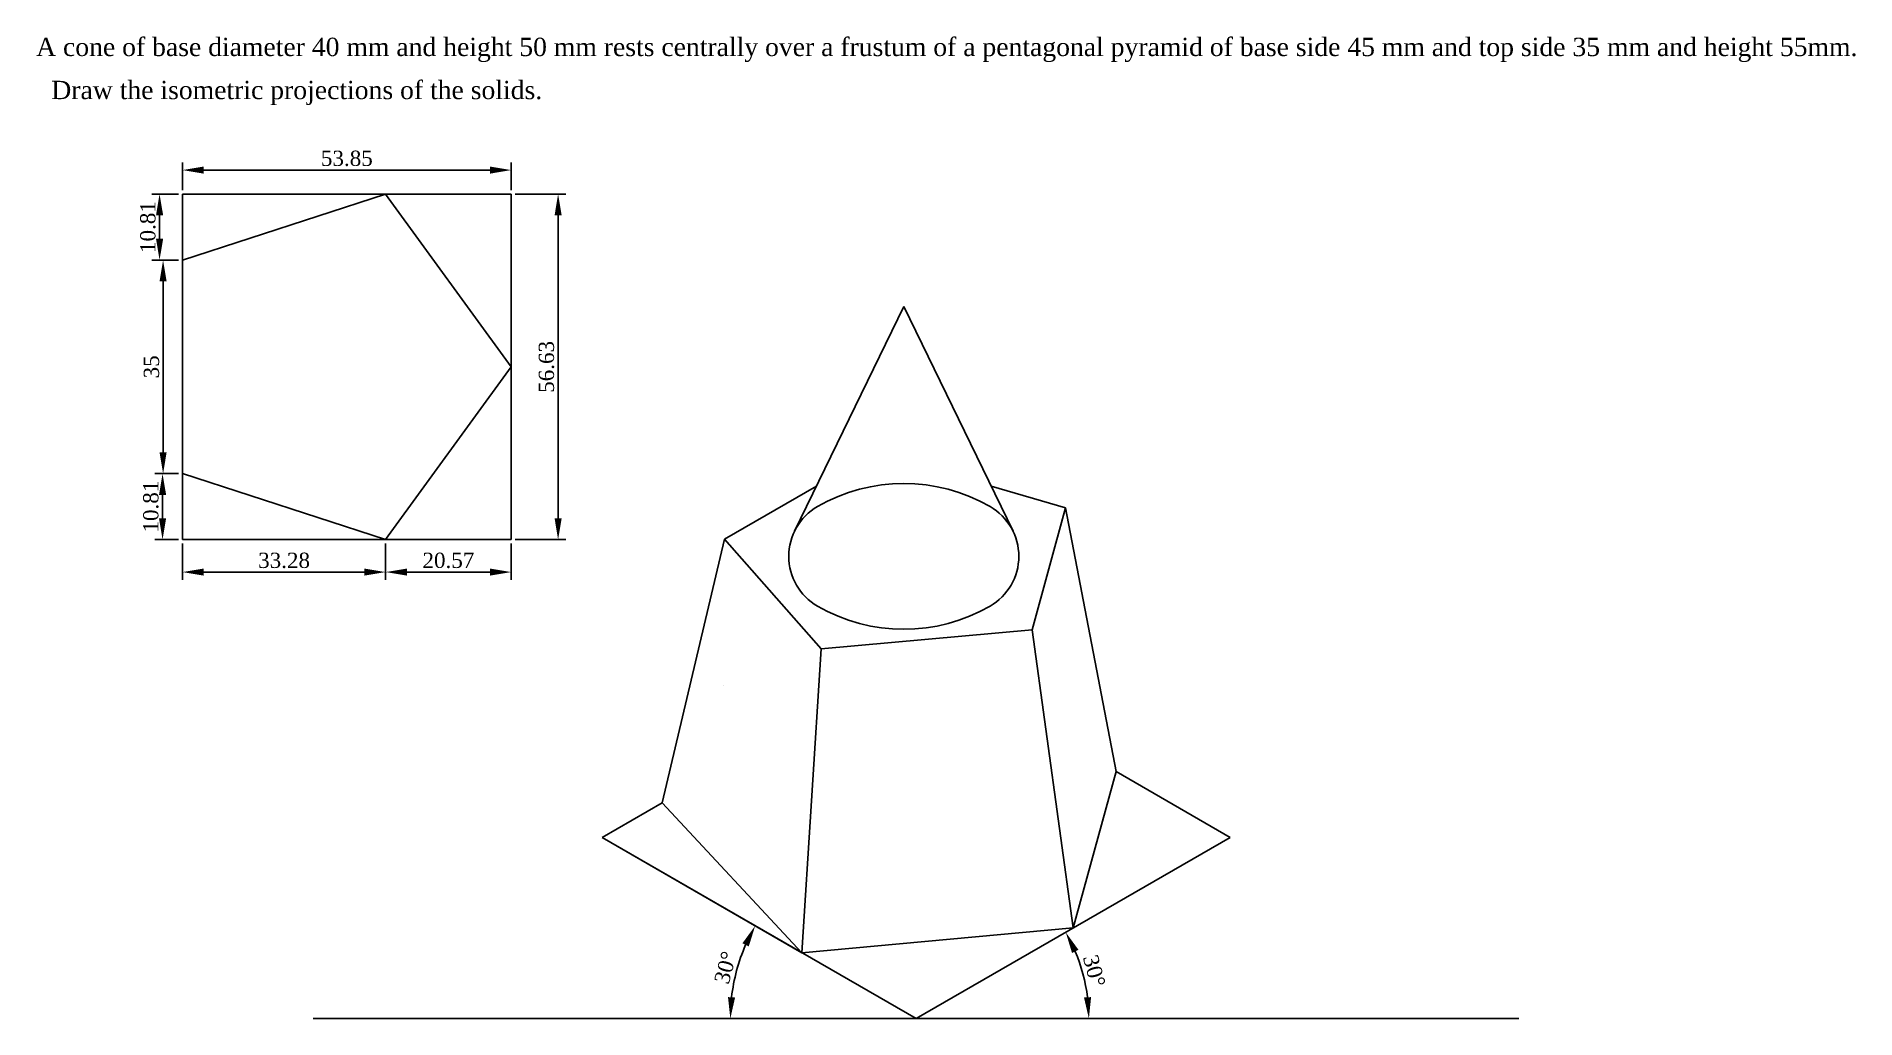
# Paper-space layout 'Layout18' of a CAD drawing. Header units: millimetres. Extents: x 3 to 301, y 49 to 210.
import ezdxf

# ---------------------------------------------------------------- set-up
doc = ezdxf.new("R2010")
doc.units = ezdxf.units.MM
doc.header["$LTSCALE"] = 0.4
doc.styles.get("Standard").update_dxf_attribs({"font": 'times.ttf', "height": 3})
doc.dimstyles.new('ISO-25', dxfattribs={"dimtxt": 2.5, "dimasz": 3.5, "dimexe": 1.25, "dimexo": 0.625, "dimtad": 1, "dimdsep": 46, "dimtxsty": 'Standard', "dimcen": 2.5, "dimadec": 0, "dimazin": 3, "dimtfac": 1, "dimtmove": 0, "dimatfit": 3, "dimfxl": 1, "dimarcsym": 0})

# ---------------------------------------------------------------- blocks, each defined once
blk = doc.blocks.new('*D70')
at = {"color": 0, "lineweight": -2, "transparency": 16777216}
for p, q in [((26.07, 184.14), (21.69, 184.14)), ((22.94, 180.64), (22.94, 176.82)), ((26.07, 173.32), (21.69, 173.32))]:
    blk.add_line(p, q, dxfattribs=at)
at = {"color": 0, "transparency": 16777216}
for points in [[(22.36, 180.64), (23.53, 180.64), (22.94, 184.14)], [(22.36, 176.82), (23.53, 176.82), (22.94, 173.32)]]:
    blk.add_solid(points, dxfattribs=at)
at = {"layer": 'Defpoints', "color": 0, "transparency": 16777216}
for p in [(26.69, 184.14), (22.94, 173.32), (26.69, 173.32)]:
    blk.add_point(p, dxfattribs=at)
at = {"color": 0, "transparency": 16777216, "insert": (21.04, 178.73), "char_height": 2.5, "attachment_point": 5, "rotation": 90}
blk.add_mtext('10.81', dxfattribs=at)
blk = doc.blocks.new('*D71')
at = {"color": 0, "lineweight": -2, "transparency": 16777216}
for p, q in [((26.69, 184.76), (26.69, 189.32)), ((30.19, 188.07), (77.05, 188.07)), ((80.55, 184.76), (80.55, 189.32))]:
    blk.add_line(p, q, dxfattribs=at)
at = {"color": 0, "transparency": 16777216}
for points in [[(30.19, 188.65), (30.19, 187.48), (26.69, 188.07)], [(77.05, 188.65), (77.05, 187.48), (80.55, 188.07)]]:
    blk.add_solid(points, dxfattribs=at)
at = {"layer": 'Defpoints', "color": 0, "transparency": 16777216}
for p in [(80.55, 188.07), (26.69, 184.14), (80.55, 184.14)]:
    blk.add_point(p, dxfattribs=at)
at = {"color": 0, "transparency": 16777216, "insert": (53.62, 189.97), "char_height": 2.5, "attachment_point": 5}
blk.add_mtext('53.85', dxfattribs=at)
blk = doc.blocks.new('*D72')
at = {"color": 0, "lineweight": -2, "transparency": 16777216}
for p, q in [((81.17, 184.14), (89.48, 184.14)), ((88.23, 180.64), (88.23, 131.01)), ((81.17, 127.51), (89.48, 127.51))]:
    blk.add_line(p, q, dxfattribs=at)
at = {"color": 0, "transparency": 16777216}
for points in [[(87.65, 180.64), (88.81, 180.64), (88.23, 184.14)], [(87.65, 131.01), (88.81, 131.01), (88.23, 127.51)]]:
    blk.add_solid(points, dxfattribs=at)
at = {"layer": 'Defpoints', "color": 0, "transparency": 16777216}
for p in [(80.55, 184.14), (80.55, 127.51), (88.23, 127.51)]:
    blk.add_point(p, dxfattribs=at)
at = {"color": 0, "transparency": 16777216, "insert": (86.33, 155.82), "char_height": 2.5, "attachment_point": 5, "rotation": 90}
blk.add_mtext('56.63', dxfattribs=at)
blk = doc.blocks.new('*D73')
at = {"color": 0, "lineweight": -2, "transparency": 16777216}
for p, q in [((59.98, 126.88), (59.98, 120.94)), ((80.55, 126.88), (80.55, 120.94)), ((63.48, 122.19), (77.05, 122.19))]:
    blk.add_line(p, q, dxfattribs=at)
at = {"color": 0, "transparency": 16777216}
for points in [[(63.48, 122.77), (63.48, 121.61), (59.98, 122.19)], [(77.05, 122.77), (77.05, 121.61), (80.55, 122.19)]]:
    blk.add_solid(points, dxfattribs=at)
at = {"layer": 'Defpoints', "color": 0, "transparency": 16777216}
for p in [(59.98, 127.51), (80.55, 127.51), (80.55, 122.19)]:
    blk.add_point(p, dxfattribs=at)
at = {"color": 0, "transparency": 16777216, "insert": (70.26, 124.09), "char_height": 2.5, "attachment_point": 5}
blk.add_mtext('20.57', dxfattribs=at)
blk = doc.blocks.new('*D74')
at = {"color": 0, "lineweight": -2, "transparency": 16777216}
for p, q in [((26.69, 126.88), (26.69, 120.94)), ((59.98, 126.88), (59.98, 120.94)), ((30.19, 122.19), (56.48, 122.19))]:
    blk.add_line(p, q, dxfattribs=at)
at = {"color": 0, "transparency": 16777216}
for points in [[(30.19, 122.77), (30.19, 121.61), (26.69, 122.19)], [(56.48, 122.77), (56.48, 121.61), (59.98, 122.19)]]:
    blk.add_solid(points, dxfattribs=at)
at = {"layer": 'Defpoints', "color": 0, "transparency": 16777216}
for p in [(26.69, 127.51), (59.98, 127.51), (59.98, 122.19)]:
    blk.add_point(p, dxfattribs=at)
at = {"color": 0, "transparency": 16777216, "insert": (43.34, 124.09), "char_height": 2.5, "attachment_point": 5}
blk.add_mtext('33.28', dxfattribs=at)
blk = doc.blocks.new('*D75')
at = {"color": 0, "lineweight": -2, "transparency": 16777216}
for p, q in [((26.07, 138.32), (22.18, 138.32)), ((23.43, 134.82), (23.43, 131.01)), ((26.07, 127.51), (22.18, 127.51))]:
    blk.add_line(p, q, dxfattribs=at)
at = {"color": 0, "transparency": 16777216}
for points in [[(22.85, 134.82), (24.02, 134.82), (23.43, 138.32)], [(22.85, 131.01), (24.02, 131.01), (23.43, 127.51)]]:
    blk.add_solid(points, dxfattribs=at)
at = {"layer": 'Defpoints', "color": 0, "transparency": 16777216}
for p in [(26.69, 138.32), (23.43, 127.51), (26.69, 127.51)]:
    blk.add_point(p, dxfattribs=at)
at = {"color": 0, "transparency": 16777216, "insert": (21.53, 132.92), "char_height": 2.5, "attachment_point": 5, "rotation": 90}
blk.add_mtext('10.81', dxfattribs=at)
blk = doc.blocks.new('*D76')
at = {"color": 0, "lineweight": -2, "transparency": 16777216}
for p, q in [((26.07, 173.32), (22.27, 173.32)), ((23.52, 169.82), (23.52, 141.82)), ((26.07, 138.32), (22.27, 138.32))]:
    blk.add_line(p, q, dxfattribs=at)
at = {"color": 0, "transparency": 16777216}
for points in [[(22.94, 169.82), (24.1, 169.82), (23.52, 173.32)], [(22.94, 141.82), (24.1, 141.82), (23.52, 138.32)]]:
    blk.add_solid(points, dxfattribs=at)
at = {"layer": 'Defpoints', "color": 0, "transparency": 16777216}
for p in [(26.69, 173.32), (23.52, 138.32), (26.69, 138.32)]:
    blk.add_point(p, dxfattribs=at)
at = {"color": 0, "transparency": 16777216, "insert": (21.62, 155.82), "char_height": 2.5, "attachment_point": 5, "rotation": 90}
blk.add_mtext('35', dxfattribs=at)
blk = doc.blocks.new('*D77')
at = {"color": 0, "lineweight": -2, "transparency": 16777216}
blk.add_arc((146.87, 49.01), 28.3, 7.0894, 22.9106, dxfattribs=at)
at = {"color": 0, "transparency": 16777216}
for points in [[(172.42, 59.77), (173.47, 60.29), (171.39, 63.16)], [(175.54, 52.54), (174.38, 52.47), (175.18, 49.01)]]:
    blk.add_solid(points, dxfattribs=at)
at = {"layer": 'Defpoints', "color": 0, "transparency": 16777216}
for p in [(198.33, 78.72), (174.75, 53.93), (48.11, 49.01), (146.87, 49.01), (245.63, 49.01)]:
    blk.add_point(p, dxfattribs=at)
at = {"color": 0, "transparency": 16777216, "insert": (176.05, 56.83), "char_height": 2.5, "attachment_point": 5, "rotation": 285}
blk.add_mtext('30°', dxfattribs=at)
blk = doc.blocks.new('*D78')
at = {"color": 0, "lineweight": -2, "transparency": 16777216}
blk.add_arc((146.87, 49.01), 30.43, 156.5926, 173.4074, dxfattribs=at)
at = {"color": 0, "transparency": 16777216}
for points in [[(118.42, 61.36), (119.46, 60.84), (120.52, 64.23)], [(117.22, 52.47), (116.06, 52.54), (116.44, 49.01)]]:
    blk.add_solid(points, dxfattribs=at)
at = {"layer": 'Defpoints', "color": 0, "transparency": 16777216}
for p in [(95.42, 78.72), (118.27, 59.42), (48.11, 49.01), (146.87, 49.01), (245.63, 49.01)]:
    blk.add_point(p, dxfattribs=at)
at = {"color": 0, "transparency": 16777216, "insert": (115.64, 57.38), "char_height": 2.5, "attachment_point": 5, "rotation": 75}
blk.add_mtext('30°', dxfattribs=at)

psp = doc.layouts.new('Layout18')

# ---------------------------------------------------------------- linework, layer by layer
for p, q in [((26.693, 127.51), (26.693, 184.136)), ((26.693, 184.136), (26.693, 173.321)), ((26.693, 184.136), (59.977, 184.136)), ((59.977, 184.136), (80.548, 184.136)), ((80.548, 184.136), (80.548, 127.51)), ((144.851, 165.695), (126.956, 128.883)), ((144.851, 165.695), (162.749, 128.883)), ((115.462, 127.579), (130.559, 136.295)), ((159.148, 136.288), (171.36, 132.695)), ((171.36, 132.695), (165.887, 112.75)), ((171.36, 132.695), (179.635, 89.51)), ((80.548, 127.51), (26.693, 127.51)), ((115.462, 127.579), (105.25, 84.394)), ((131.341, 109.59), (115.462, 127.579)), ((165.887, 112.75), (131.341, 109.59)), ((165.887, 112.75), (172.6, 63.865)), ((131.341, 109.59), (128.182, 59.803)), ((115.342, 103.617), (115.342, 103.617)), ((179.635, 89.51), (172.6, 63.865)), ((198.327, 78.718), (179.635, 89.51)), ((95.421, 78.718), (105.25, 84.394)), ((128.182, 59.803), (105.25, 84.394)), ((95.421, 78.718), (146.874, 49.012)), ((95.421, 78.718), (128.182, 59.803)), ((146.874, 49.012), (198.327, 78.718)), ((172.6, 63.865), (128.182, 59.803)), ((48.113, 49.012), (245.635, 49.012))]:
    psp.add_line(p, q)
psp.add_lwpolyline([(80.548, 155.823), (59.977, 184.136), (26.693, 173.321), (26.693, 138.325), (59.977, 127.51)], close=True)
for centre, radius, start, end in [((144.852, 108.443), 28.267, 60, 120), ((135.43, 124.764), 9.422, 120, 240), ((154.274, 124.763), 9.423, 300.00358, 60), ((144.851, 141.082), 28.266, 240, 300.00358)]:
    psp.add_arc(centre, radius, start, end)

# ---------------------------------------------------------------- texts
at = {"lineweight": 50}
for s, p in [('A cone of base diameter 40 mm and height 50 mm rests centrally over a frustum of a pentagonal pyramid of base side 45 mm and top side 35 mm and height 55mm.', (2.718, 206.754)), ('Draw the isometric projections of the solids.', (5.212, 199.694))]:
    psp.add_text(s, height=3, dxfattribs=at).set_placement(p)

# ---------------------------------------------------------------- dimensions: what is measured, and where the dimension line sits
for base, p1, p2, picture, middle in [((80.5477, 188.0668), (26.6933, 184.1358), (80.5477, 184.1358), '*D71', (53.6205, 189.9691)), ((59.977, 122.189), (26.693, 127.51), (59.977, 127.51), '*D74', (43.335, 124.091)), ((80.548, 122.189), (59.977, 127.51), (80.548, 127.51), '*D73', (70.262, 124.09))]:
    dim = psp.add_linear_dim(base=base, p1=p1, p2=p2, dimstyle='ISO-25')
    dim.commit()
    dim.dimension.update_dxf_attribs({"geometry": picture, "text_midpoint": middle})
for base, p1, p2, picture, middle in [((22.9441, 173.3213), (26.6933, 184.1358), (26.6933, 173.3213), '*D70', (21.0427, 178.7286)), ((88.228, 127.51), (80.548, 184.136), (80.548, 127.51), '*D72', (86.326, 155.823)), ((23.52, 138.325), (26.693, 173.321), (26.693, 138.325), '*D76', (21.618, 155.823)), ((23.4322, 127.5099), (26.6933, 138.3245), (26.6933, 127.5099), '*D75', (21.5307, 132.9172))]:
    dim = psp.add_linear_dim(base=base, p1=p1, p2=p2, angle=90, dimstyle='ISO-25')
    dim.commit()
    dim.dimension.update_dxf_attribs({"geometry": picture, "text_midpoint": middle})
for base, line2, picture, middle in [((174.748, 53.927), ((146.874, 49.012), (198.327, 78.718)), '*D77', (176.051, 56.83)), ((118.274, 59.421), ((95.421, 78.718), (146.874, 49.012)), '*D78', (115.638, 57.381))]:
    dim = psp.add_angular_dim_2l(base=base, line1=((48.113, 49.012), (245.635, 49.012)), line2=line2, dimstyle='ISO-25')
    dim.commit()
    dim.dimension.update_dxf_attribs({"geometry": picture, "text_midpoint": middle})

doc.saveas('drawing.dxf')
